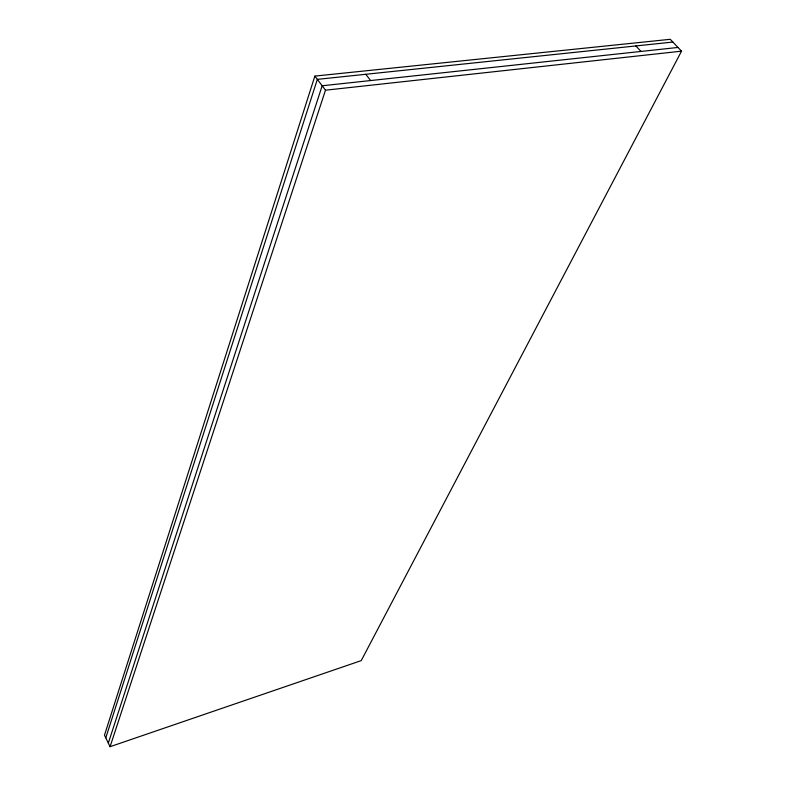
<?xml version="1.0" encoding="UTF-8"?>
<svg xmlns="http://www.w3.org/2000/svg" width="786" height="786" viewBox="0 0 786 786"><rect width="100%" height="100%" fill="white"/><g stroke="black" fill="none" stroke-linecap="round" stroke-linejoin="round"><path stroke-width="1.18" d="M314.872 76.095L104.479 735.175L110.079 746.7L361.236 660.613L681.521 51.169L670.252 39.3L314.872 76.095L325.483 90.194L110.079 746.7M105.786 737.858L317.338 79.366L672.875 42.061M108.33 743.094L322.162 85.772L677.994 47.455M325.483 90.194L681.521 51.169M635.884 45.942L640.983 51.434M365.765 74.287L370.648 80.555"/></g></svg>
